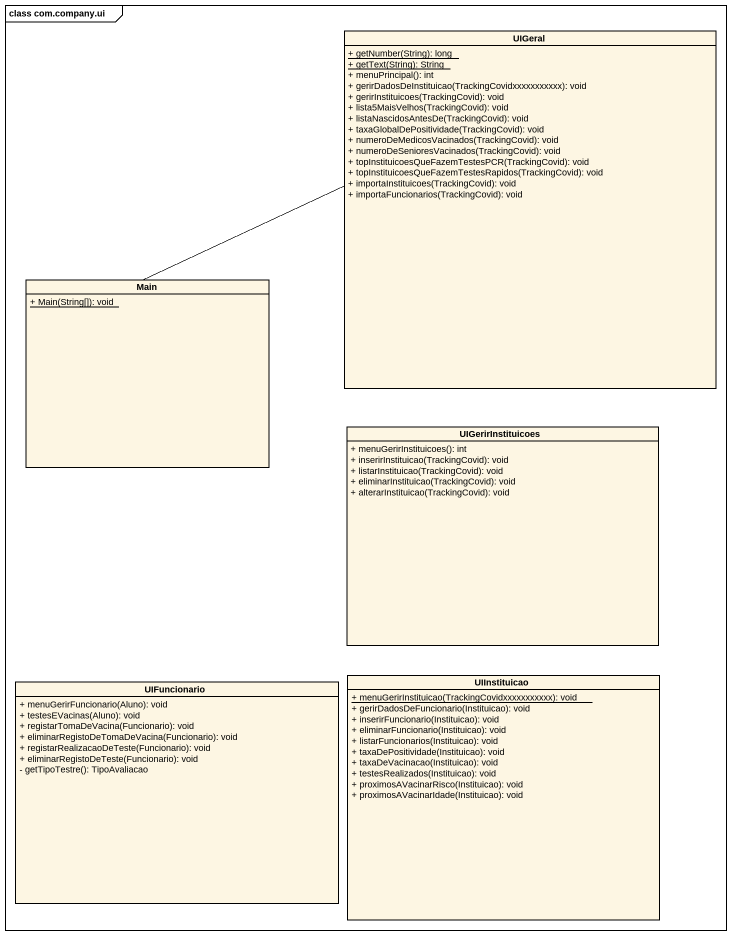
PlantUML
@startuml
mainframe class com.company.ui
hide circle
hide empty members
skinparam classAttributeIconSize 0
class UIGeral {
  {static} + getNumber(String): long
  {static} + getText(String): String
  + menuPrincipal(): int
  + gerirDadosDeInstituicao(TrackingCovidxxxxxxxxxxx): void
  + gerirInstituicoes(TrackingCovid): void
  + lista5MaisVelhos(TrackingCovid): void
  + listaNascidosAntesDe(TrackingCovid): void
  + taxaGlobalDePositividade(TrackingCovid): void
  + numeroDeMedicosVacinados(TrackingCovid): void
  + numeroDeSenioresVacinados(TrackingCovid): void
  + topInstituicoesQueFazemTestesPCR(TrackingCovid): void
  + topInstituicoesQueFazemTestesRapidos(TrackingCovid): void
  + importaInstituicoes(TrackingCovid): void
  + importaFuncionarios(TrackingCovid): void
}
class Main {
  {static} + Main(String[]): void
}
class UIGerirInstituicoes {
  + menuGerirInstituicoes(): int
  + inserirInstituicao(TrackingCovid): void
  + listarInstituicao(TrackingCovid): void
  + eliminarInstituicao(TrackingCovid): void
  + alterarInstituicao(TrackingCovid): void
}
class UIFuncionario {
  + menuGerirFuncionario(Aluno): void
  + testesEVacinas(Aluno): void
  + registarTomaDeVacina(Funcionario): void
  + eliminarRegistoDeTomaDeVacina(Funcionario): void
  + registarRealizacaoDeTeste(Funcionario): void
  + eliminarRegistoDeTeste(Funcionario): void
  - getTipoTestre(): TipoAvaliacao
}
class UIInstituicao {
  {static} + menuGerirInstituicao(TrackingCovidxxxxxxxxxxx): void
  + gerirDadosDeFuncionario(Instituicao): void
  + inserirFuncionario(Instituicao): void
  + eliminarFuncionario(Instituicao): void
  + listarFuncionarios(Instituicao): void
  + taxaDePositividade(Instituicao): void
  + taxaDeVacinacao(Instituicao): void
  + testesRealizados(Instituicao): void
  + proximosAVacinarRisco(Instituicao): void
  + proximosAVacinarIdade(Instituicao): void
}
Main -right- UIGeral
@enduml
